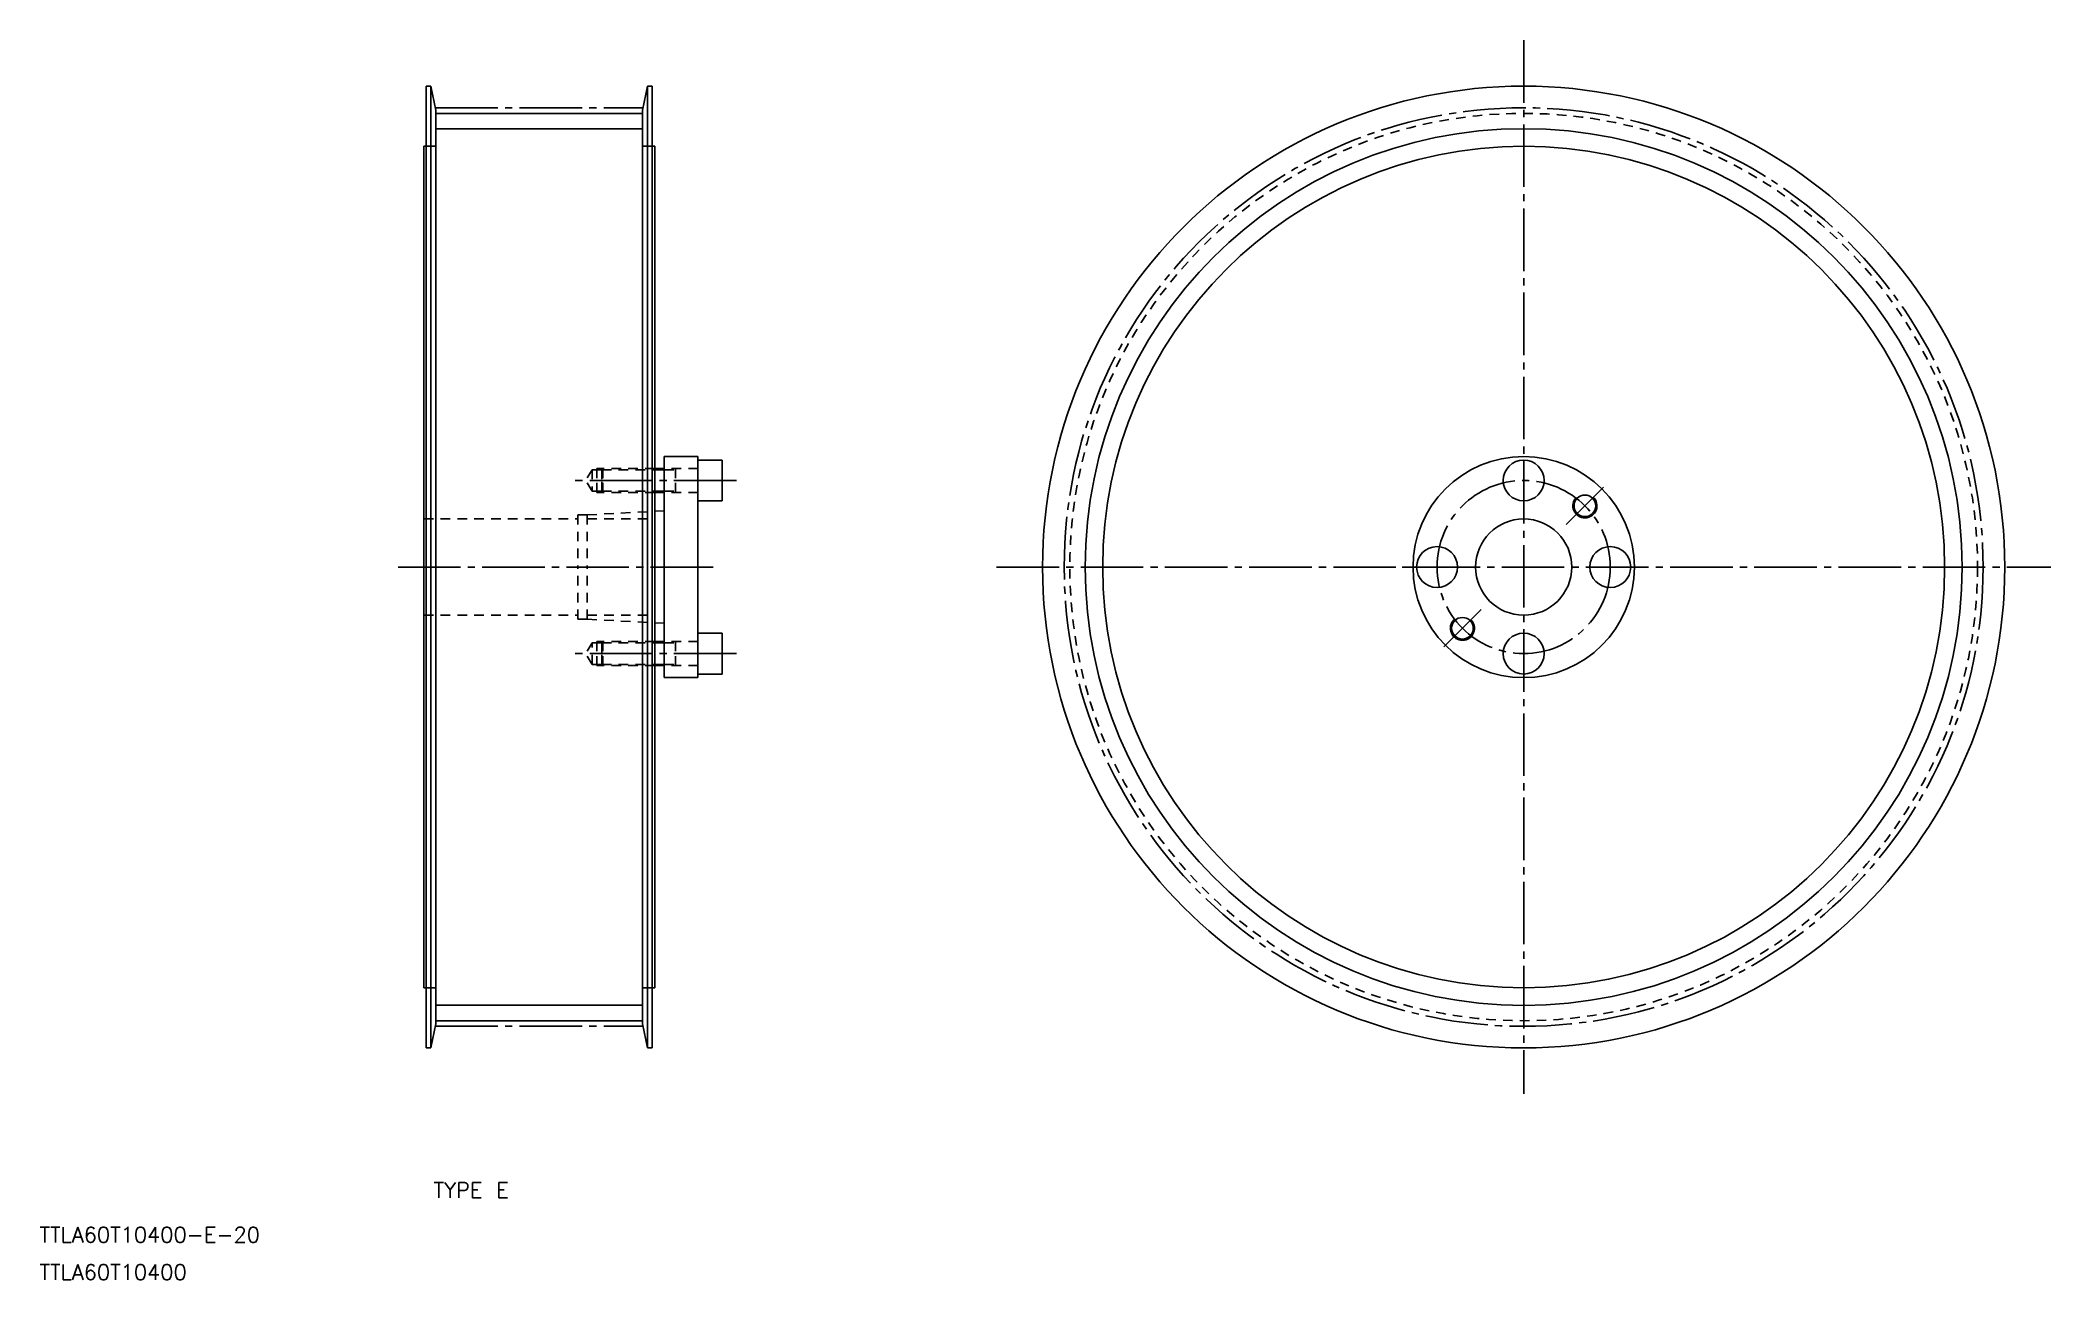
# Model space of a CAD drawing. Extents: x 57 to 474, y 145 to 403.
import ezdxf

# ---------------------------------------------------------------- set-up
doc = ezdxf.new("R2010")
doc.units = 0
doc.linetypes.add('CENTER', pattern=[17.5, 13, -1.5, 1.5, -1.5])
doc.linetypes.add('DASHED', pattern=[3.5, 2, -1.5])
doc.layers.get('0').update_dxf_attribs({"linetype": 'CONTINUOUS'})
doc.layers.add('CENTER', color=1, linetype='CENTER')
doc.styles.get("Standard").update_dxf_attribs({"font": 'txt.shx', "bigfont": '@extfont2.shx'})

msp = doc.modelspace()

# ---------------------------------------------------------------- linework, layer by layer
at = {"color": 7, "linetype": 'CONTINUOUS'}
for p, q in [((136.74, 393.1), (136.74, 193.1)), ((136.74, 393.1), (137.74, 393.1)), ((137.74, 393.1), (138.74, 388.1)), ((137.74, 393.1), (137.74, 193.1)), ((182.74, 393.1), (181.74, 388.1)), ((183.74, 393.1), (182.74, 393.1)), ((182.74, 393.1), (182.74, 193.1)), ((183.74, 393.1), (183.74, 193.1)), ((138.74, 388.1), (138.74, 198.1)), ((138.74, 387.45), (181.74, 387.45)), ((181.74, 388.1), (181.74, 198.1)), ((136.24, 205.6), (136.24, 380.6)), ((136.74, 380.6), (136.24, 380.6)), ((183.74, 380.6), (184.24, 380.6)), ((184.24, 205.6), (184.24, 380.6)), ((136.74, 205.6), (136.24, 205.6)), ((183.74, 205.6), (184.24, 205.6)), ((137.74, 193.1), (138.74, 198.1)), ((138.74, 198.76), (181.74, 198.76)), ((182.74, 193.1), (181.74, 198.1)), ((136.74, 193.1), (137.74, 193.1)), ((183.74, 193.1), (182.74, 193.1))]:
    msp.add_line(p, q, dxfattribs=at)
at = {"color": 3, "linetype": 'DASHED'}
for p, q in [((136.74, 380.6), (138.74, 380.6)), ((183.74, 380.6), (181.74, 380.6)), ((172.24, 313.6), (172.24, 311.1)), ((173.49, 313.6), (172.24, 313.6)), ((173.49, 313.6), (173.24, 313.35)), ((184.24, 313.6), (173.49, 313.6)), ((173.49, 313.6), (173.49, 311.1)), ((193.24, 313.6), (186.24, 313.6)), ((188.58, 313.6), (188.58, 311.1)), ((171.24, 313.35), (169.94, 311.1)), ((171.24, 308.85), (169.94, 311.1)), ((171.24, 313.35), (171.24, 308.85)), ((173.24, 313.35), (171.24, 313.35)), ((172.24, 308.6), (172.24, 311.1)), ((173.24, 313.35), (184.24, 313.35)), ((173.24, 313.35), (173.24, 311.1)), ((173.24, 308.85), (173.24, 311.1)), ((173.49, 308.6), (173.49, 311.1)), ((186.24, 313.35), (188.58, 313.35)), ((188.58, 308.6), (188.58, 311.1)), ((173.24, 308.85), (171.24, 308.85)), ((173.49, 308.6), (172.24, 308.6)), ((173.24, 308.85), (184.24, 308.85)), ((173.49, 308.6), (173.24, 308.85)), ((184.24, 308.6), (173.49, 308.6)), ((186.24, 308.85), (188.58, 308.85)), ((193.24, 308.6), (186.24, 308.6)), ((136.24, 303.1), (168.24, 303.1)), ((168.24, 303.95), (168.24, 293.1)), ((168.24, 303.95), (170.24, 303.95)), ((170.24, 303.95), (184.24, 304.69)), ((170.24, 303.95), (170.24, 293.1)), ((170.24, 303.1), (184.24, 303.1)), ((168.24, 282.25), (168.24, 293.1)), ((170.24, 282.25), (170.24, 293.1)), ((136.24, 283.1), (168.24, 283.1)), ((168.24, 282.25), (170.24, 282.25)), ((170.24, 283.1), (184.24, 283.1)), ((170.24, 282.25), (184.24, 281.51)), ((171.24, 277.35), (169.94, 275.1)), ((171.24, 272.85), (171.24, 277.35)), ((173.24, 277.35), (171.24, 277.35)), ((172.24, 277.6), (172.24, 275.1)), ((173.49, 277.6), (172.24, 277.6)), ((173.49, 277.6), (173.24, 277.35)), ((173.24, 277.35), (184.24, 277.35)), ((173.24, 277.35), (173.24, 275.1)), ((184.24, 277.6), (173.49, 277.6)), ((173.49, 277.6), (173.49, 275.1)), ((193.24, 277.6), (186.24, 277.6)), ((186.24, 277.35), (188.58, 277.35)), ((188.58, 277.6), (188.58, 275.1)), ((171.24, 272.85), (169.94, 275.1)), ((173.24, 272.85), (171.24, 272.85)), ((172.24, 272.6), (172.24, 275.1)), ((173.49, 272.6), (172.24, 272.6)), ((173.24, 272.85), (173.24, 275.1)), ((173.24, 272.85), (184.24, 272.85)), ((173.49, 272.6), (173.24, 272.85)), ((173.49, 272.6), (173.49, 275.1)), ((184.24, 272.6), (173.49, 272.6)), ((186.24, 272.85), (188.58, 272.85)), ((193.24, 272.6), (186.24, 272.6)), ((188.58, 272.6), (188.58, 275.1)), ((136.74, 205.6), (138.74, 205.6)), ((183.74, 205.6), (181.74, 205.6))]:
    msp.add_line(p, q, dxfattribs=at)
at = {"color": 3, "linetype": 'CONTINUOUS'}
for p, q in [((138.74, 384.25), (181.74, 384.25)), ((138.74, 201.96), (181.74, 201.96))]:
    msp.add_line(p, q, dxfattribs=at)
for p, q in [((186.24, 313.6), (184.24, 313.6)), ((186.24, 316.1), (193.24, 316.1)), ((186.24, 316.1), (186.24, 313.6)), ((186.24, 313.6), (186.24, 308.6)), ((193.24, 316.1), (193.24, 315.35)), ((193.24, 315.35), (193.24, 306.85)), ((193.24, 315.35), (198.24, 315.35)), ((198.24, 315.35), (198.24, 311.1)), ((198.24, 306.85), (198.24, 311.1)), ((186.24, 308.6), (184.24, 308.6)), ((186.24, 308.6), (186.24, 304.8)), ((193.24, 306.85), (193.24, 293.1)), ((193.24, 306.85), (198.24, 306.85)), ((186.24, 304.8), (184.24, 304.69)), ((186.24, 304.8), (186.24, 293.1)), ((186.24, 281.4), (186.24, 293.1)), ((193.24, 279.35), (193.24, 293.1)), ((186.24, 281.4), (184.24, 281.51)), ((186.24, 277.6), (186.24, 281.4)), ((186.24, 277.6), (184.24, 277.6)), ((186.24, 272.6), (186.24, 277.6)), ((193.24, 270.85), (193.24, 279.35)), ((193.24, 279.35), (198.24, 279.35)), ((198.24, 279.35), (198.24, 275.1)), ((186.24, 272.6), (184.24, 272.6)), ((186.24, 270.1), (186.24, 272.6)), ((198.24, 270.85), (198.24, 275.1)), ((186.24, 270.1), (193.24, 270.1)), ((193.24, 270.85), (198.24, 270.85)), ((193.24, 270.1), (193.24, 270.85))]:
    msp.add_line(p, q)
at = {"color": 3}
for p, q in [((186.24, 313.35), (184.24, 313.35)), ((186.24, 308.85), (184.24, 308.85)), ((186.24, 277.35), (184.24, 277.35)), ((186.24, 272.85), (184.24, 272.85))]:
    msp.add_line(p, q, dxfattribs=at)
for centre, radius in [((364.86, 293.1), 100), ((364.86, 293.1), 87.5), ((364.86, 293.1), 23), ((364.86, 293.1), 23), ((364.86, 311.1), 4.25), ((377.59, 305.83), 2.25), ((364.86, 293.1), 10), ((346.86, 293.1), 4.25), ((382.86, 293.1), 4.25), ((352.13, 280.37), 2.25), ((364.86, 275.1), 4.25)]:
    msp.add_circle(centre, radius)
at = {"color": 3, "linetype": 'DASHED'}
msp.add_circle((364.86, 293.1), 94.34, dxfattribs=at)
at = {"color": 3, "linetype": 'CONTINUOUS'}
msp.add_circle((364.86, 293.1), 91.15, dxfattribs=at)
at = {"color": 3}
for centre in [(377.59, 305.83), (352.13, 280.37)]:
    msp.add_arc(centre, 2.5, 135, 47, dxfattribs=at)
at = {"layer": 'CENTER'}
for p, q in [((364.86, 402.66), (364.86, 183.54)), ((138.64, 388.6), (181.74, 388.6)), ((130.89, 293.1), (197.61, 293.1)), ((255.3, 293.1), (474.42, 293.1)), ((138.64, 197.61), (181.84, 197.61))]:
    msp.add_line(p, q, dxfattribs=at)
at = {"layer": 'CENTER', "color": 1, "linetype": 'CENTER'}
for p, q in [((201.24, 311.1), (166.94, 311.1)), ((373.7, 301.94), (381.48, 309.72)), ((339.61, 293.1), (354.11, 293.1)), ((348.24, 276.48), (356.02, 284.26)), ((201.24, 275.1), (166.94, 275.1))]:
    msp.add_line(p, q, dxfattribs=at)
at = {"layer": 'CENTER'}
msp.add_circle((364.86, 293.1), 95.5, dxfattribs=at)
at = {"layer": 'CENTER', "color": 1, "linetype": 'CENTER'}
msp.add_circle((364.86, 293.1), 18, dxfattribs=at)

# ---------------------------------------------------------------- texts
at = {"color": 7, "linetype": 'CONTINUOUS'}
for s, p in [('TYPE E', (138.29, 161.95)), ('TTLA60T10400-E-20', (56.38, 152.65)), ('TTLA60T10400', (56.38, 144.88))]:
    msp.add_text(s, height=3.2, dxfattribs=at).set_placement(p)

doc.saveas('drawing.dxf')
